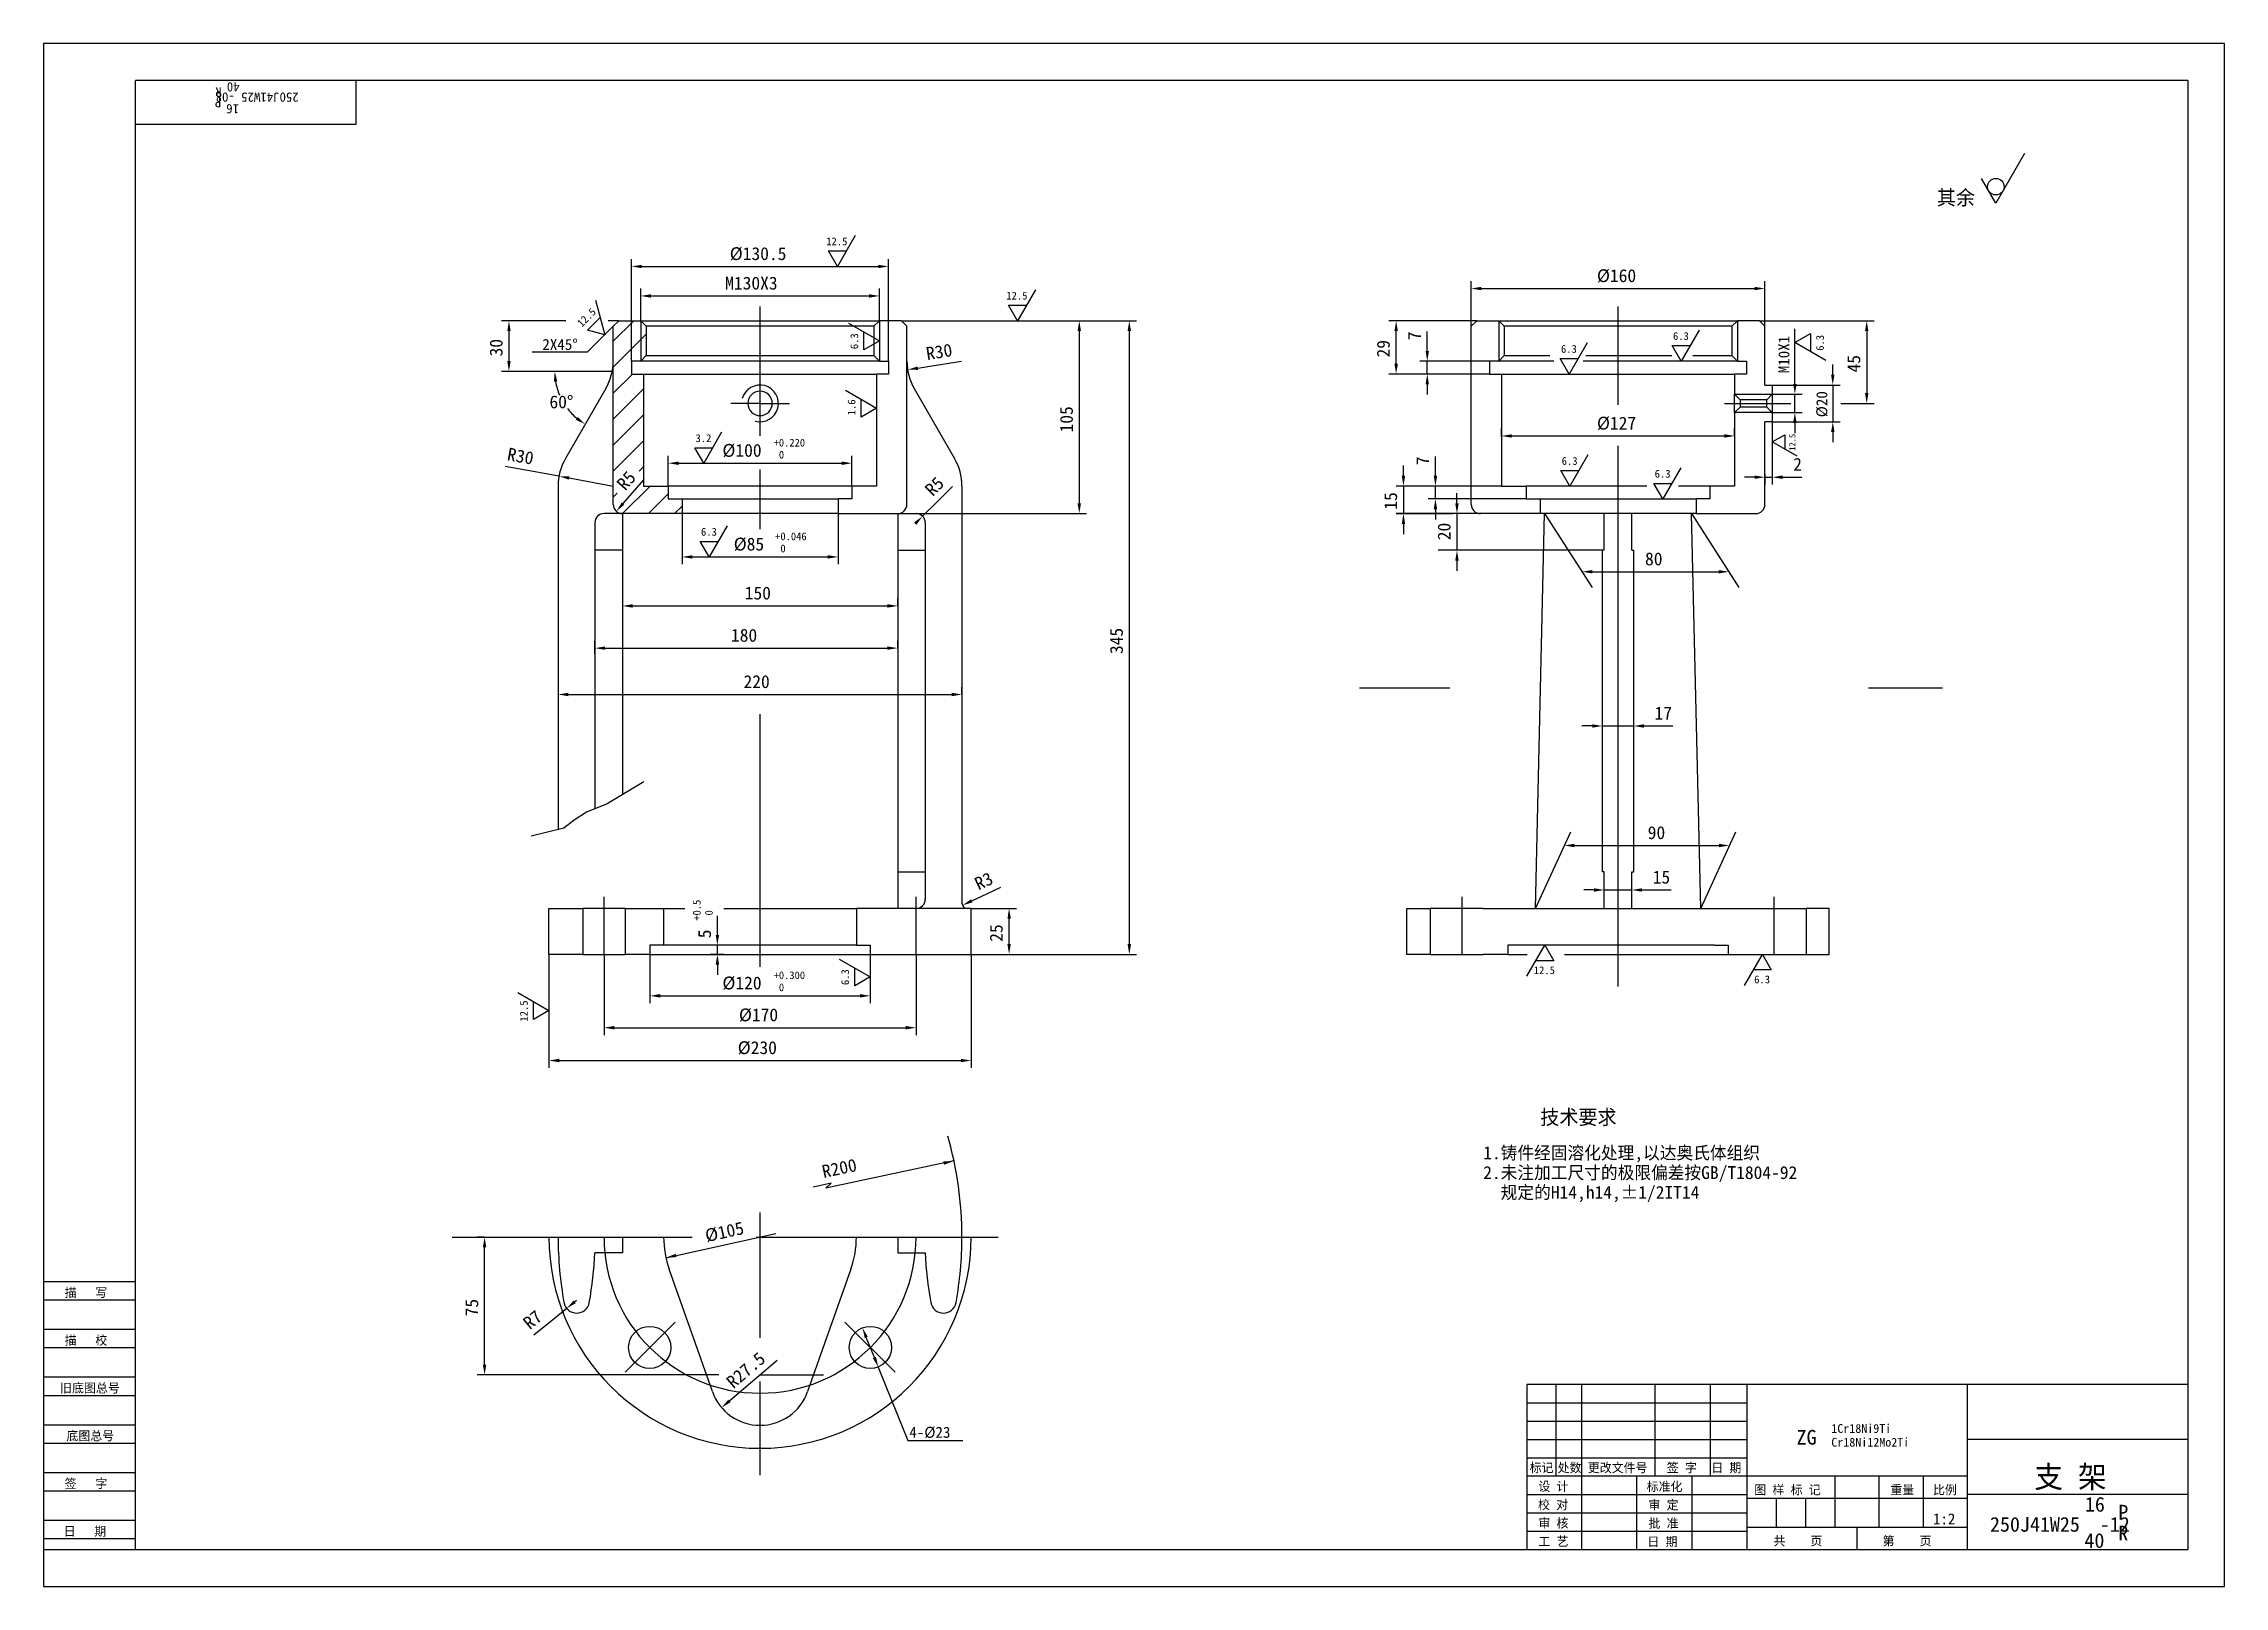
# Model space of a CAD drawing. Header units: metres. Extents: x 0 to 594, y 0 to 420.
import ezdxf

# ---------------------------------------------------------------- set-up
doc = ezdxf.new("R2010")
doc.units = ezdxf.units.M
for name, color, linetype in [('C', 6, 'Continuous'), ('D', 1, 'Continuous'), ('FL', 5, 'Continuous'), ('T', 7, 'Continuous'), ('TL', 4, 'Continuous')]:
    doc.layers.add(name, color=color, linetype=linetype)

# ---------------------------------------------------------------- blocks, each defined once
blk = doc.blocks.new('TUKUN2')
at = {"layer": 'FL'}
for p, q in [((0, 420), (0, 0)), ((594, 420), (0, 420)), ((594, 0), (594, 420)), ((0, 78), (25, 78)), ((0, 70), (25, 70)), ((0, 65), (25, 65)), ((0, 57), (25, 57)), ((412, 30), (412, 55)), ((419, 10), (419, 55)), ((439, 30), (439, 55)), ((454, 30), (454, 55)), ((0, 52), (25, 52)), ((404, 50), (464, 50)), ((0, 44), (25, 44)), ((404, 45), (464, 45)), ((0, 39), (25, 39)), ((404, 40), (464, 40)), ((0, 31), (25, 31)), ((404, 35), (464, 35)), ((449, 10), (449, 30)), ((0, 26), (25, 26)), ((404, 25), (464, 25)), ((0, 18), (25, 18)), ((404, 20), (464, 20)), ((0, 13), (25, 13)), ((404, 15), (464, 15)), ((0, 0), (594, 0))]:
    blk.add_line(p, q, dxfattribs=at)
at = {"layer": 'TL'}
for p, q in [((25, 10), (25, 410)), ((584, 410), (25, 410)), ((85, 410), (85, 398)), ((584, 410), (584, 10)), ((85, 398), (25, 398)), ((0, 83), (25, 83)), ((404, 55), (404, 10)), ((584, 55), (404, 55)), ((464, 10), (464, 55)), ((524, 10), (524, 55)), ((584, 40), (524, 40)), ((524, 30), (404, 30)), ((434, 10), (434, 30)), ((488, 16), (488, 30)), ((500, 16), (500, 30)), ((512, 16), (512, 30)), ((464, 24), (524, 24)), ((472, 16), (472, 24)), ((480, 16), (480, 24)), ((584, 25), (524, 25)), ((524, 16), (464, 16)), ((494, 10), (494, 16)), ((0, 10), (584, 10))]:
    blk.add_line(p, q, dxfattribs=at)
at = {"layer": 'T'}
for s, p in [('描   写', (5.74, 78.76)), ('描   校', (5.74, 65.76)), ('旧底图总号', (4.49, 52.76)), ('底图总号', (6.22, 39.76)), ('标记', (404.75, 31.07)), ('处数', (412.38, 31.07)), ('更改文件号', (420.61, 31.07)), ('签 字', (442.1, 31.07)), ('日 期', (454.23, 31.07)), ('签   字', (5.74, 26.76)), ('校 对', (407.05, 20.99)), ('设 计', (407.14, 25.99)), ('标准化', (436.65, 25.93)), ('审 定', (437.13, 20.93)), ('图 样 标 记', (465.95, 25.04)), ('重量', (503.03, 25.04)), ('比例', (514.64, 25.04)), ('审 核', (407.14, 15.99)), ('批 准', (437.13, 15.93)), ('日   期', (5.45, 13.76)), ('工 艺', (407.14, 10.99)), ('日 期', (436.84, 10.93)), ('共    页', (471.18, 11.13)), ('第    页', (500.9, 11.13))]:
    blk.add_text(s, height=2.5, dxfattribs=at).set_placement(p)

msp = doc.modelspace()

# ---------------------------------------------------------------- linework, layer by layer
for p, q in [((155.14, 338.99), (160.72, 344.56)), ((155.14, 331.92), (164.14, 340.92)), ((155.14, 324.85), (160.36, 330.06)), ((155.14, 317.77), (163.39, 326.02)), ((155.14, 310.7), (163.39, 318.95)), ((155.14, 303.63), (163.39, 311.88)), ((162.23, 303.65), (163.39, 304.81)), ((155.14, 296.56), (156.18, 297.61)), ((157.71, 292.06), (165.21, 299.56)), ((164.79, 292.06), (170.14, 297.42)), ((171.86, 292.06), (173.89, 294.1))]:
    msp.add_line(p, q)
at = {"layer": 'C'}
for p, q in [((195.14, 343.58), (195.14, 348.46)), ((428.85, 343.58), (428.85, 348.46)), ((195.14, 313.24), (195.14, 343.58)), ((428.85, 321.67), (428.85, 343.58)), ((195.14, 322.06), (187.14, 322.06)), ((195.14, 322.06), (203.14, 322.06)), ((457.83, 322.06), (470.85, 322.06)), ((428.85, 163.27), (428.85, 310.54)), ((195.14, 287.86), (195.14, 304.1)), ((195.14, 168.62), (195.14, 237.45)), ((152.64, 172.06), (152.64, 187.74)), ((152.64, 172.06), (152.64, 187.74)), ((237.64, 172.06), (237.64, 187.74)), ((386.35, 172.06), (386.35, 187.74)), ((386.35, 172.06), (386.35, 187.74)), ((471.35, 172.06), (471.35, 187.74)), ((195.14, 67.7), (195.14, 101.76)), ((111.27, 95.09), (140.14, 95.09)), ((140.14, 95.09), (157.64, 95.09)), ((157.64, 95.09), (176.69, 95.09)), ((194.07, 95.09), (232.64, 95.09)), ((232.64, 95.09), (250.14, 95.09)), ((250.14, 95.09), (259.99, 95.09)), ((172, 71.95), (158.37, 58.32)), ((218.28, 71.95), (231.91, 58.32)), ((183.89, 57.59), (178.04, 57.59)), ((195.14, 57.59), (212.42, 57.59)), ((195.14, 30.23), (195.14, 55.74))]:
    msp.add_line(p, q, dxfattribs=at)
msp.add_arc((195.14, 95.09), 42.5, 180, 0, dxfattribs=at)
at = {"layer": 'D'}
for p, q in [((539.56, 390.07), (531.75, 376.55)), ((531.75, 376.55), (527.85, 383.31)), ((216.21, 359.33), (213.77, 363.56)), ((213.77, 363.56), (218.64, 363.56)), ((221.08, 367.78), (216.21, 359.33)), ((160.14, 333.56), (160.14, 361.33)), ((162.94, 359.33), (227.34, 359.33)), ((230.14, 333.56), (230.14, 361.33)), ((162.64, 344.56), (162.64, 353.31)), ((165.44, 351.31), (224.84, 351.31)), ((227.64, 344.56), (227.64, 353.31)), ((270.13, 353.01), (265.25, 344.56)), ((388.85, 343.06), (388.85, 355.33)), ((391.65, 353.33), (466.05, 353.33)), ((468.85, 343.06), (468.85, 355.33)), ((142.27, 344.56), (124.75, 344.56)), ((148.1, 342), (151.55, 345.45)), ((150.29, 350.17), (152.82, 340.74)), ((156.64, 344.56), (153.79, 344.56)), ((233.64, 344.56), (284.09, 344.56)), ((265.25, 344.56), (262.81, 348.79)), ((262.81, 348.79), (267.69, 348.79)), ((284.09, 344.56), (297.72, 344.56)), ((390.35, 344.56), (366.4, 344.56)), ((467.35, 344.56), (498.57, 344.56)), ((126.75, 341.76), (126.75, 333.58)), ((155.14, 343.06), (148.07, 335.99)), ((152.82, 340.74), (148.1, 342)), ((219.19, 343.93), (227.64, 339.05)), ((223.42, 336.61), (223.42, 341.49)), ((227.64, 339.05), (223.42, 336.61)), ((282.09, 341.76), (282.09, 294.86)), ((295.72, 341.76), (295.72, 174.86)), ((368.4, 332.86), (368.4, 341.76)), ((376.88, 339.16), (376.88, 341.59)), ((376.88, 336.36), (376.88, 339.16)), ((450.91, 342.01), (446.03, 333.56)), ((477.01, 330.16), (477.01, 342.4)), ((477.01, 338.61), (481.24, 341.05)), ((485.46, 333.73), (477.01, 338.61)), ((481.24, 341.05), (481.24, 336.17)), ((496.57, 341.76), (496.57, 324.86)), ((148.07, 335.99), (133.07, 335.99)), ((240.86, 332.1), (250, 333.56)), ((393.85, 333.56), (374.88, 333.56)), ((376.88, 330.06), (376.88, 333.56)), ((415.51, 330.06), (413.07, 334.29)), ((413.07, 334.29), (417.95, 334.29)), ((420.39, 338.51), (415.51, 330.06)), ((443.59, 337.79), (448.47, 337.79)), ((446.03, 333.56), (443.59, 337.79)), ((487.34, 329.86), (487.34, 332.66)), ((155.14, 330.78), (124.75, 330.78)), ((238.09, 331.65), (240.86, 332.1)), ((374.88, 330.06), (366.4, 330.06)), ((393.85, 330.06), (374.88, 330.06)), ((376.88, 327.26), (376.88, 324.46)), ((470.85, 327.06), (489.34, 327.06)), ((477.01, 327.36), (477.01, 330.16)), ((487.34, 327.06), (487.34, 317.06)), ((218.44, 325.66), (226.89, 320.78)), ((222.67, 318.34), (222.67, 323.22)), ((226.89, 320.78), (222.67, 318.34)), ((470.85, 324.56), (479.01, 324.56)), ((470.85, 322.06), (475.92, 322.06)), ((477.01, 319.56), (477.01, 324.56)), ((489.54, 322.06), (498.57, 322.06)), ((397.1, 312.95), (397.1, 315.19)), ((460.6, 313.19), (460.6, 315.19)), ((470.85, 319.56), (479.01, 319.56)), ((470.85, 317.06), (489.34, 317.06)), ((470.85, 317.06), (470.85, 299.96)), ((477.01, 316.76), (477.01, 313.96)), ((179.8, 305.77), (177.36, 310)), ((177.36, 310), (182.23, 310)), ((184.67, 314.22), (179.8, 305.77)), ((399.9, 313.19), (457.8, 313.19)), ((470.85, 311.58), (474.23, 313.53)), ((477.61, 307.67), (470.85, 311.58)), ((474.23, 313.53), (474.23, 309.63)), ((487.34, 314.26), (487.34, 311.46)), ((134.87, 303.25), (125.76, 304.9)), ((140.38, 302.25), (134.87, 303.25)), ((170.14, 299.56), (170.14, 307.77)), ((172.94, 305.77), (217.34, 305.77)), ((220.14, 299.56), (220.14, 307.77)), ((370.4, 302.36), (370.4, 305.16)), ((379.1, 305.16), (379.1, 307.59)), ((379.1, 302.36), (379.1, 305.16)), ((415.73, 299.56), (413.29, 303.79)), ((413.29, 303.79), (418.17, 303.79)), ((420.61, 308.01), (415.73, 299.56)), ((445.93, 304.51), (441.05, 296.06)), ((143.14, 301.75), (155.14, 299.56)), ((159.69, 296.89), (163.6, 301.34)), ((243.38, 295.28), (247.57, 299.47)), ((377.1, 299.56), (368.4, 299.56)), ((370.4, 299.56), (370.4, 292.06)), ((397.1, 299.56), (377.1, 299.56)), ((379.1, 296.06), (379.1, 299.56)), ((384.96, 294.86), (384.96, 297.66)), ((441.05, 296.06), (438.61, 300.29)), ((438.61, 300.29), (443.49, 300.29)), ((466.05, 301.96), (463.25, 301.96)), ((468.85, 302.82), (468.85, 299.96)), ((468.85, 301.96), (470.85, 301.96)), ((473.65, 301.96), (476.45, 301.96)), ((476.45, 301.96), (478.88, 301.96)), ((157.84, 294.79), (159.69, 296.89)), ((173.89, 292.06), (173.89, 278.26)), ((216.39, 292.06), (216.39, 278.26)), ((237.64, 292.06), (284.09, 292.06)), ((239.41, 291.33), (243.38, 295.28)), ((391.35, 292.06), (368.4, 292.06)), ((368.4, 292.06), (383.86, 292.06)), ((403.85, 296.06), (377.1, 296.06)), ((379.1, 293.26), (379.1, 290.46)), ((384.96, 292.06), (384.96, 282.06)), ((408.85, 292.06), (421.76, 271.98)), ((448.85, 292.06), (461.76, 271.98)), ((186.16, 288.71), (181.28, 280.26)), ((237.43, 289.35), (237.64, 289.56)), ((370.4, 289.26), (370.4, 286.46)), ((176.69, 280.26), (213.59, 280.26)), ((181.28, 280.26), (178.84, 284.49)), ((178.84, 284.49), (183.72, 284.49)), ((425.1, 282.06), (379.86, 282.06)), ((384.96, 279.26), (384.96, 276.46)), ((421.83, 276.23), (456.23, 276.23)), ((157.64, 268.46), (157.64, 264.92)), ((232.64, 266.92), (232.64, 268.92)), ((160.44, 266.92), (229.84, 266.92)), ((150.14, 253.91), (150.14, 257.43)), ((152.94, 255.43), (229.84, 255.43)), ((232.64, 255.43), (232.64, 257.43)), ((140.14, 244.72), (140.14, 240.81)), ((250.14, 242.81), (250.14, 244.81)), ((142.94, 242.81), (247.34, 242.81)), ((421.8, 234.23), (419, 234.23)), ((424.6, 234.23), (433.1, 234.23)), ((435.9, 234.23), (438.7, 234.23)), ((438.7, 234.23), (443.79, 234.23)), ((406.35, 184.56), (415.94, 205.44)), ((451.35, 184.56), (460.94, 205.44)), ((416.96, 201.7), (456.36, 201.7)), ((255.34, 187.82), (260.69, 190.37)), ((425.1, 189.59), (425.1, 191.59)), ((432.6, 189.59), (432.6, 191.59)), ((252.64, 184.56), (264.98, 184.56)), ((252.81, 186.62), (255.34, 187.82)), ((422.3, 189.59), (419.5, 189.59)), ((425.1, 189.59), (432.6, 189.59)), ((435.4, 189.59), (438.2, 189.59)), ((438.2, 189.59), (443.29, 189.59)), ((183.52, 180.16), (183.52, 182.59)), ((183.52, 177.36), (183.52, 180.16)), ((262.98, 174.86), (262.98, 181.76)), ((183.52, 174.56), (181.52, 174.56)), ((183.52, 172.06), (183.52, 174.56)), ((404.04, 166.11), (408.91, 174.56)), ((408.91, 174.56), (411.35, 170.34)), ((137.64, 172.06), (137.64, 141.16)), ((152.64, 172.06), (152.64, 150.09)), ((165.14, 172.06), (165.14, 158.77)), ((185.3, 172.06), (181.52, 172.06)), ((183.52, 169.26), (183.52, 166.46)), ((216.69, 170.79), (225.14, 165.91)), ((220.92, 163.47), (220.92, 168.35)), ((225.14, 172.06), (225.14, 158.77)), ((237.64, 172.06), (237.64, 150.09)), ((252.64, 172.06), (252.64, 141.16)), ((252.64, 172.06), (264.98, 172.06)), ((264.98, 172.06), (297.72, 172.06)), ((411.35, 170.34), (406.48, 170.34)), ((463.27, 163.61), (468.15, 172.06)), ((470.59, 167.84), (465.71, 167.84)), ((468.15, 172.06), (470.59, 167.84)), ((129.19, 161.66), (137.64, 156.79)), ((167.94, 160.77), (222.34, 160.77)), ((225.14, 165.91), (220.92, 163.47)), ((133.42, 154.35), (133.42, 159.22)), ((137.64, 156.79), (133.42, 154.35)), ((155.44, 152.09), (234.84, 152.09)), ((140.44, 143.16), (249.84, 143.16)), ((247.97, 115.81), (213.03, 108.41)), ((214.51, 109.75), (209.62, 108.71)), ((213.03, 108.41), (214.51, 109.75)), ((120.11, 95.09), (118.11, 95.09)), ((169.5, 89.48), (199.41, 96.03)), ((120.11, 60.39), (120.11, 92.29)), ((144.64, 77.45), (145.19, 77.89)), ((138.13, 72.14), (133.54, 68.4)), ((142.47, 75.68), (138.13, 72.14)), ((226.29, 62.3), (224.09, 67.78)), ((188.94, 52.3), (199.78, 61.56)), ((227.34, 59.71), (229.43, 54.51)), ((178.04, 57.59), (118.11, 57.59)), ((229.43, 54.51), (235.38, 39.74)), ((186.81, 50.48), (188.94, 52.3)), ((235.38, 39.74), (250.38, 39.74))]:
    msp.add_line(p, q, dxfattribs=at)
msp.add_lwpolyline([(250.14, 95.09, 0.07), (246.29, 122.58, 0.2)], format="xyb", dxfattribs=at)
msp.add_circle((531.75, 381.06), 2.25, dxfattribs=at)
for start, end in [(189.66, 202.91), (217.64, 230.34)]:
    msp.add_arc((155.84, 330.78), 16.63, start, end, dxfattribs=at)
for points in [[(162.94, 359.8), (162.94, 358.87), (160.14, 359.33)], [(227.34, 359.8), (227.34, 358.87), (230.14, 359.33)], [(165.44, 351.78), (165.44, 350.84), (162.64, 351.31)], [(224.84, 351.78), (224.84, 350.84), (227.64, 351.31)], [(391.65, 353.79), (391.65, 352.86), (388.85, 353.33)], [(466.05, 353.79), (466.05, 352.86), (468.85, 353.33)], [(126.29, 341.76), (127.22, 341.76), (126.75, 344.56)], [(281.63, 341.76), (282.56, 341.76), (282.09, 344.56)], [(295.25, 341.76), (296.19, 341.76), (295.72, 344.56)], [(367.94, 341.76), (368.87, 341.76), (368.4, 344.56)], [(496.11, 341.76), (497.04, 341.76), (496.57, 344.56)], [(126.29, 333.58), (127.22, 333.58), (126.75, 330.78)], [(367.94, 332.86), (368.87, 332.86), (368.4, 330.06)], [(376.41, 336.36), (377.34, 336.36), (376.88, 333.56)], [(138.99, 327.95), (139.92, 328.03), (139.22, 330.78)], [(238.17, 331.19), (238.02, 332.11), (235.33, 331.21)], [(376.41, 327.26), (377.34, 327.26), (376.88, 330.06)], [(476.54, 327.36), (477.48, 327.36), (477.01, 324.56)], [(486.87, 329.86), (487.8, 329.86), (487.34, 327.06)], [(496.11, 324.86), (497.04, 324.86), (496.57, 322.06)], [(145.5, 318.36), (144.96, 317.6), (147.53, 316.38)], [(476.54, 316.76), (477.48, 316.76), (477.01, 319.56)], [(486.87, 314.26), (487.8, 314.26), (487.34, 317.06)], [(399.9, 313.66), (399.9, 312.73), (397.1, 313.19)], [(457.8, 313.66), (457.8, 312.73), (460.6, 313.19)], [(172.94, 306.24), (172.94, 305.3), (170.14, 305.77)], [(217.34, 306.24), (217.34, 305.3), (220.14, 305.77)], [(143.05, 301.29), (143.22, 302.2), (140.38, 302.25)], [(369.93, 302.36), (370.86, 302.36), (370.4, 299.56)], [(378.64, 302.36), (379.57, 302.36), (379.1, 299.56)], [(466.05, 302.43), (466.05, 301.5), (468.85, 301.96)], [(473.65, 302.43), (473.65, 301.5), (470.85, 301.96)], [(158.19, 294.48), (157.49, 295.1), (155.99, 292.69)], [(237.76, 289.02), (237.1, 289.68), (239.41, 291.33)], [(281.63, 294.86), (282.56, 294.86), (282.09, 292.06)], [(369.93, 289.26), (370.86, 289.26), (370.4, 292.06)], [(378.64, 293.26), (379.57, 293.26), (379.1, 296.06)], [(384.49, 294.86), (385.43, 294.86), (384.96, 292.06)], [(176.69, 280.73), (176.69, 279.8), (173.89, 280.26)], [(213.59, 280.73), (213.59, 279.8), (216.39, 280.26)], [(384.49, 279.26), (385.43, 279.26), (384.96, 282.06)], [(421.83, 276.69), (421.83, 275.76), (419.03, 276.23)], [(456.23, 276.69), (456.23, 275.76), (459.03, 276.23)], [(160.44, 267.39), (160.44, 266.45), (157.64, 266.92)], [(229.84, 267.39), (229.84, 266.45), (232.64, 266.92)], [(152.94, 255.9), (152.94, 254.97), (150.14, 255.43)], [(229.84, 255.9), (229.84, 254.97), (232.64, 255.43)], [(142.94, 243.27), (142.94, 242.34), (140.14, 242.81)], [(247.34, 243.27), (247.34, 242.34), (250.14, 242.81)], [(421.8, 234.7), (421.8, 233.77), (424.6, 234.23)], [(435.9, 234.7), (435.9, 233.77), (433.1, 234.23)], [(416.96, 202.17), (416.96, 201.23), (414.16, 201.7)], [(456.36, 202.17), (456.36, 201.23), (459.16, 201.7)], [(253.01, 186.2), (252.61, 187.04), (250.29, 185.42)], [(262.52, 181.76), (263.45, 181.76), (262.98, 184.56)], [(422.3, 190.05), (422.3, 189.12), (425.1, 189.59)], [(435.4, 190.05), (435.4, 189.12), (432.6, 189.59)], [(183.06, 177.36), (183.99, 177.36), (183.52, 174.56)], [(262.52, 174.86), (263.45, 174.86), (262.98, 172.06)], [(295.25, 174.86), (296.19, 174.86), (295.72, 172.06)], [(183.06, 169.26), (183.99, 169.26), (183.52, 172.06)], [(167.94, 161.24), (167.94, 160.31), (165.14, 160.77)], [(222.34, 161.24), (222.34, 160.31), (225.14, 160.77)], [(155.44, 152.56), (155.44, 151.63), (152.64, 152.09)], [(234.84, 152.56), (234.84, 151.63), (237.64, 152.09)], [(140.44, 143.63), (140.44, 142.69), (137.64, 143.16)], [(249.84, 143.63), (249.84, 142.69), (252.64, 143.16)], [(245.25, 114.77), (247.97, 115.81), (245.06, 115.66)], [(119.65, 92.29), (120.58, 92.29), (120.11, 95.09)], [(172.21, 90.54), (169.5, 89.48), (172.41, 89.65)], [(144.94, 77.09), (144.35, 77.81), (142.47, 75.68)], [(223.66, 67.6), (224.52, 67.95), (223.04, 70.37)], [(119.65, 60.39), (120.58, 60.39), (120.11, 57.59)], [(225.86, 62.13), (226.73, 62.48), (227.34, 59.71)], [(187.12, 50.13), (186.51, 50.84), (184.68, 48.66)]]:
    msp.add_solid(points, dxfattribs=at)
at = {"layer": 'FL'}
for p, q in [((162.64, 344.56), (162.64, 333.56)), ((227.64, 344.56), (227.64, 333.56)), ((396.35, 344.56), (396.35, 333.56)), ((461.35, 344.56), (461.35, 333.56)), ((460.6, 324.56), (470.85, 324.56)), ((470.85, 319.56), (460.6, 319.56))]:
    msp.add_line(p, q, dxfattribs=at)
msp.add_lwpolyline([(163.53, 219.06), (153.46, 213.01), (147.88, 210.81), (144.52, 208.61), (141.73, 206.4), (132.78, 204.21)], dxfattribs=at)
msp.add_arc((195.14, 322.06), 5, 255, 165, dxfattribs=at)
at = {"layer": 'TL'}
for p, q in [((155.14, 343.06), (156.64, 344.56)), ((156.64, 344.56), (162.64, 344.56)), ((162.64, 344.56), (227.64, 344.56)), ((164.14, 343.06), (162.64, 344.56)), ((226.14, 343.06), (227.64, 344.56)), ((233.64, 344.56), (227.64, 344.56)), ((235.14, 343.06), (233.64, 344.56)), ((388.85, 343.06), (390.35, 344.56)), ((390.35, 344.56), (396.35, 344.56)), ((396.35, 344.56), (461.35, 344.56)), ((397.85, 343.06), (396.35, 344.56)), ((459.85, 343.06), (461.35, 344.56)), ((467.35, 344.56), (461.35, 344.56)), ((468.85, 343.06), (467.35, 344.56)), ((155.14, 294.56), (155.14, 343.06)), ((164.14, 343.06), (164.14, 335.06)), ((226.14, 343.06), (164.14, 343.06)), ((226.14, 343.06), (226.14, 335.06)), ((235.14, 333.58), (235.14, 343.06)), ((388.85, 294.56), (388.85, 343.06)), ((397.85, 343.06), (397.85, 335.06)), ((459.85, 343.06), (397.85, 343.06)), ((459.85, 343.06), (459.85, 335.06)), ((468.85, 333.58), (468.85, 343.06)), ((160.14, 333.56), (160.14, 330.06)), ((162.64, 333.56), (160.14, 333.56)), ((162.64, 333.56), (164.14, 335.06)), ((227.64, 333.56), (162.64, 333.56)), ((164.14, 335.06), (226.14, 335.06)), ((227.64, 333.56), (226.14, 335.06)), ((227.64, 333.56), (230.14, 333.56)), ((230.14, 333.56), (230.14, 330.06)), ((235.14, 294.56), (235.14, 333.58)), ((393.85, 333.56), (393.85, 330.06)), ((396.35, 333.56), (393.85, 333.56)), ((396.35, 333.56), (397.85, 335.06)), ((411.35, 333.56), (396.35, 333.56)), ((397.85, 335.06), (410.3, 335.06)), ((461.35, 333.56), (419.36, 333.56)), ((420.1, 335.06), (443.47, 335.06)), ((449.23, 335.06), (459.85, 335.06)), ((461.35, 333.56), (459.85, 335.06)), ((461.35, 333.56), (463.85, 333.56)), ((463.85, 333.56), (463.85, 330.06)), ((468.85, 327.06), (468.85, 333.58)), ((160.14, 330.06), (163.39, 330.06)), ((163.39, 330.06), (226.89, 330.06)), ((163.39, 330.06), (163.39, 299.56)), ((226.89, 330.06), (226.89, 299.56)), ((230.14, 330.06), (226.89, 330.06)), ((393.85, 330.06), (397.1, 330.06)), ((397.1, 330.06), (460.6, 330.06)), ((397.1, 330.06), (397.1, 299.56)), ((460.6, 330.06), (460.6, 324.56)), ((463.85, 330.06), (460.6, 330.06)), ((468.85, 327.06), (470.85, 327.06)), ((470.85, 327.06), (470.85, 324.56)), ((153.13, 326.08), (142.15, 307.06)), ((237.15, 326.08), (248.13, 307.06)), ((460.6, 319.56), (460.6, 324.56)), ((462.1, 323.06), (460.6, 324.56)), ((462.1, 321.06), (460.6, 319.56)), ((469.35, 323.06), (462.1, 323.06)), ((462.1, 323.06), (462.1, 321.06)), ((469.35, 321.06), (462.1, 321.06)), ((469.35, 323.06), (470.85, 324.56)), ((469.35, 321.06), (469.35, 323.06)), ((469.35, 321.06), (470.85, 319.56)), ((470.85, 324.56), (470.85, 319.56)), ((460.6, 319.56), (460.6, 299.56)), ((468.85, 294.56), (468.85, 317.06)), ((470.85, 317.06), (468.85, 317.06)), ((470.85, 319.56), (470.85, 317.06)), ((140.14, 299.56), (140.14, 206.02)), ((163.39, 299.56), (170.14, 299.56)), ((220.14, 299.56), (170.14, 299.56)), ((170.14, 299.56), (170.14, 296.06)), ((226.89, 299.56), (220.14, 299.56)), ((220.14, 299.56), (220.14, 296.06)), ((250.14, 299.56), (250.14, 186.06)), ((397.1, 299.56), (403.85, 299.56)), ((436.66, 299.56), (403.85, 299.56)), ((403.85, 299.56), (403.85, 296.06)), ((453.85, 299.56), (445.34, 299.56)), ((460.6, 299.56), (453.85, 299.56)), ((453.85, 299.56), (453.85, 296.06)), ((157.64, 292.06), (152.64, 292.06)), ((157.64, 292.06), (157.64, 215.52)), ((173.89, 292.06), (157.64, 292.06)), ((170.14, 296.06), (173.89, 296.06)), ((173.89, 296.06), (216.39, 296.06)), ((173.89, 296.06), (173.89, 292.06)), ((216.39, 292.06), (173.89, 292.06)), ((216.39, 296.06), (216.39, 292.06)), ((220.14, 296.06), (216.39, 296.06)), ((216.39, 292.06), (232.64, 292.06)), ((232.64, 292.06), (232.64, 184.56)), ((232.64, 292.06), (237.64, 292.06)), ((407.6, 292.06), (391.35, 292.06)), ((403.85, 296.06), (407.6, 296.06)), ((406.35, 184.56), (408.85, 292.06)), ((407.6, 296.06), (450.1, 296.06)), ((407.6, 296.06), (407.6, 292.06)), ((450.1, 292.06), (407.6, 292.06)), ((425.1, 282.06), (425.1, 292.06)), ((432.6, 282.06), (432.6, 292.06)), ((451.35, 184.56), (448.85, 292.06)), ((453.85, 296.06), (450.1, 296.06)), ((450.1, 296.06), (450.1, 292.06)), ((450.1, 292.06), (466.35, 292.06)), ((150.14, 289.56), (150.14, 211.7)), ((240.14, 289.56), (240.14, 187.06)), ((157.64, 282.06), (150.14, 282.06)), ((232.64, 282.06), (240.14, 282.06)), ((424.6, 194.56), (424.6, 282.06)), ((425.1, 282.06), (424.6, 282.06)), ((432.6, 282.06), (433.1, 282.06)), ((433.1, 194.56), (433.1, 282.06)), ((358.41, 244.63), (383.01, 244.63)), ((497.08, 244.63), (517.22, 244.63)), ((232.64, 194.56), (240.14, 194.56)), ((425.1, 194.56), (424.6, 194.56)), ((425.1, 184.56), (425.1, 194.56)), ((432.6, 184.56), (432.6, 194.56)), ((432.6, 194.56), (433.1, 194.56)), ((137.64, 172.06), (137.64, 184.56)), ((137.64, 184.56), (146.89, 184.56)), ((158.39, 184.56), (146.89, 184.56)), ((146.89, 184.56), (146.89, 172.06)), ((158.39, 184.56), (158.39, 172.06)), ((158.39, 184.56), (168.89, 184.56)), ((168.89, 184.56), (168.89, 174.56)), ((168.89, 184.56), (174.7, 184.56)), ((185.3, 184.56), (221.39, 184.56)), ((252.64, 184.56), (221.39, 184.56)), ((221.39, 184.56), (221.39, 174.56)), ((252.64, 172.06), (252.64, 184.56)), ((371.35, 172.06), (371.35, 184.56)), ((371.35, 184.56), (377.65, 184.56)), ((392.1, 184.56), (377.65, 184.56)), ((377.65, 184.56), (377.65, 172.06)), ((392.1, 184.56), (402.6, 184.56)), ((402.6, 184.56), (480.05, 184.56)), ((486.35, 184.56), (480.05, 184.56)), ((480.05, 184.56), (480.05, 172.06)), ((486.35, 172.06), (486.35, 184.56)), ((165.14, 174.56), (165.14, 172.06)), ((168.89, 174.56), (165.14, 174.56)), ((221.39, 174.56), (168.89, 174.56)), ((221.39, 174.56), (225.14, 174.56)), ((225.14, 174.56), (225.14, 172.06)), ((402.6, 174.56), (398.85, 174.56)), ((398.85, 174.56), (398.85, 172.06)), ((455.1, 174.56), (402.6, 174.56)), ((455.1, 174.56), (458.85, 174.56)), ((458.85, 174.56), (458.85, 172.06)), ((146.89, 172.06), (137.64, 172.06)), ((146.89, 172.06), (158.39, 172.06)), ((165.14, 172.06), (158.39, 172.06)), ((165.14, 172.06), (225.14, 172.06)), ((225.14, 172.06), (252.64, 172.06)), ((377.65, 172.06), (371.35, 172.06)), ((377.65, 172.06), (392.1, 172.06)), ((398.85, 172.06), (392.1, 172.06)), ((398.85, 172.06), (404.13, 172.06)), ((414.3, 172.06), (480.05, 172.06)), ((480.05, 172.06), (486.35, 172.06)), ((157.64, 95.09), (157.64, 90.84)), ((232.64, 95.09), (232.64, 90.84)), ((157.64, 90.84), (150.14, 90.84)), ((232.64, 90.84), (240.14, 90.84)), ((182.18, 53.01), (170.39, 86.34)), ((219.89, 86.34), (208.1, 53.01))]:
    msp.add_line(p, q, dxfattribs=at)
msp.add_lwpolyline([(198.47, 322.06, 1), (191.81, 322.06, 1), (198.47, 322.06, 1)], format="xyb", dxfattribs=at)
for centre in [(165.09, 65.04), (225.19, 65.04)]:
    msp.add_circle(centre, 5.75, dxfattribs=at)
for centre, radius, start, end in [((140.14, 333.58), 15, 330, 0), ((250.14, 333.58), 15, 180, 210), ((155.14, 299.56), 15, 150, 180), ((235.14, 299.56), 15, 0, 30), ((152.64, 289.56), 2.5, 90, 180), ((157.64, 294.56), 2.5, 180, 270), ((232.64, 294.56), 2.5, 270, 0), ((237.64, 289.56), 2.5, 0, 90), ((391.35, 294.56), 2.5, 180, 270), ((466.35, 294.56), 2.5, 270, 0), ((237.64, 187.06), 2.5, 270, 0), ((251.64, 186.06), 1.5, 180, 270), ((195.14, 95.09), 57.5, 180, 0), ((240.14, 95.09), 100, 180, 190.27), ((195.14, 95.09), 26.25, 180, 199.47), ((195.14, 95.09), 26.25, 340.53, 0), ((150.14, 95.09), 100, 349.73, 0), ((50.23, 95.09), 100, 349.73, 357.56), ((340.05, 95.09), 100, 182.44, 190.27), ((145.19, 77.89), 3.5, 190.27, 349.73), ((245.09, 77.89), 3.5, 190.27, 349.73), ((195.14, 57.59), 13.75, 199.47, 340.53)]:
    msp.add_arc(centre, radius, start, end, dxfattribs=at)

# ---------------------------------------------------------------- block references
at = {"layer": 'D'}
msp.add_blockref('TUKUN2', (0, 0), dxfattribs=at)

# ---------------------------------------------------------------- texts
for s, height, rotation, p in [('P', 2.56, 180, (48.39, 405.2)), ('R', 2.56, 180, (48.49, 408.08)), ('250J41W25 -08', 2.56, 180, (69.49, 406.68)), ('40', 2.56, 180, (53.38, 409.47)), ('16', 2.56, 180, (53.22, 403.51)), ('12.5', 2.12, 45, (146.59, 342.67)), ('30', 3.5, 90, (125, 334.84)), ('6.3', 2.12, 90, (221.88, 336.82)), ('29', 3.5, 90, (366.65, 334.56)), ('7', 3.5, 90, (375.13, 339.25)), ('M10X1', 3, 90, (475.51, 330.25)), ('6.3', 2.12, 90, (484.9, 336.38)), ('R30', 3.5, 9.1, (240.67, 333.84)), ('45', 3.5, 90, (494.82, 330.48)), ('1.6', 2.12, 90, (221.13, 318.81)), ('105', 3.5, 90, (280.34, 314.15)), ('%%C20', 3, 90, (485.84, 318.28)), ('R30', 3.5, 349.7, (126.08, 306.62)), ('12.5', 1.7, 90, (477.16, 309.15)), ('R5', 3.5, 48.69, (158.43, 298.12)), ('7', 3.5, 90, (377.35, 305.25)), ('R5', 3.5, 44.92, (242.2, 296.59)), ('15', 3.5, 90, (368.65, 293.12)), ('20', 3.5, 90, (383.21, 284.8)), ('345', 3.5, 90, (293.97, 253.81)), ('R3', 3.5, 25.42, (254.67, 189.44)), ('+0.5', 2.1, 90, (178.97, 181.22)), ('5', 3.5, 90, (181.77, 176.44)), (' 0', 2.1, 90, (182.26, 181.22)), ('25', 3.5, 90, (261.23, 175.48)), ('6.3', 2.12, 90, (219.38, 163.69)), ('12.5', 2.12, 90, (131.88, 153.75)), ('R200', 3.5, 11.96, (212.45, 111.15)), ('%%C105', 3.5, 12.34, (180.6, 93.7)), ('75', 3.5, 90, (118.36, 73.51)), ('R7', 3.5, 39.19, (132.44, 69.75)), ('R27.5', 3.5, 40.49, (187.87, 53.69))]:
    msp.add_text(s, height=height, rotation=rotation, dxfattribs=at).set_placement(p)
for s, height, p in [('其余', 4, (515.67, 376.08)), ('%%C130.5', 3.5, (186.89, 361.08)), ('12.5', 2.12, (213.17, 365.1)), ('M130X3', 3.5, (185.64, 353.06)), ('%%C160', 3.5, (423.1, 355.08)), ('12.5', 2.12, (262.21, 350.33)), ('2X45%%d', 3, (135.84, 336.6)), ('6.3', 2.12, (443.8, 339.33)), ('6.3', 2.12, (413.29, 335.83)), ('60%%d', 3.5, (137.78, 320.72)), ('%%C127', 3.5, (423.1, 314.94)), ('3.2', 2.12, (177.57, 311.53)), ('%%C100', 3.5, (184.89, 307.52)), ('+0.220', 2.1, (198.84, 310.32)), (' 0', 2.1, (198.84, 307.03)), ('6.3', 2.12, (413.5, 305.33)), ('6.3', 2.12, (438.82, 301.83)), ('2', 3.5, (476.54, 303.71)), ('6.3', 2.12, (179.05, 286.03)), ('%%C85', 3.5, (187.97, 282.01)), ('+0.046', 2.1, (199.26, 284.81)), (' 0', 2.1, (199.26, 281.52)), ('80', 3.5, (436.2, 277.98)), ('150', 3.5, (190.97, 268.67)), ('180', 3.5, (187.22, 257.18)), ('220', 3.5, (190.64, 244.56)), ('17', 3.5, (438.79, 235.98)), ('90', 3.5, (436.93, 203.45)), ('15', 3.5, (438.29, 191.34)), ('+0.300', 2.1, (198.84, 165.32)), ('12.5', 2.12, (405.88, 166.68)), ('%%C120', 3.5, (184.89, 162.52)), (' 0', 2.1, (198.84, 162.03)), ('6.3', 2.12, (465.92, 164.18)), ('%%C170', 3.5, (189.39, 153.84)), ('%%C230', 3.5, (189.06, 144.91)), ('    技术要求', 4, (396.77, 125.73)), ('1.铸件经固溶化处理,以达奥氏体组织', 3.5, (392.12, 116.29)), ('2.未注加工尺寸的极限偏差按GB/T1804-92', 3.5, (392.12, 110.9)), ('  规定的H14,h14,%%P1/2IT14', 3.5, (392.12, 105.51)), ('4-%%C23', 3, (235.81, 40.45)), ('ZG', 4, (477.47, 38.59)), ('1Cr18Ni9Ti', 2.4, (486.94, 41.79)), ('Cr18Ni12Mo2Ti', 2.4, (486.94, 38.03)), ('支 架', 6, (542.23, 26.83)), ('16', 4, (556.01, 20.34)), ('1:2', 3, (514.61, 16.87)), ('250J41W25  -12', 4, (530.15, 14.88)), ('P', 4, (565.11, 18.2)), ('40', 4, (555.88, 10.47)), ('R', 4, (565.11, 12.49))]:
    msp.add_text(s, height=height, dxfattribs=at).set_placement(p)

doc.saveas('drawing.dxf')
